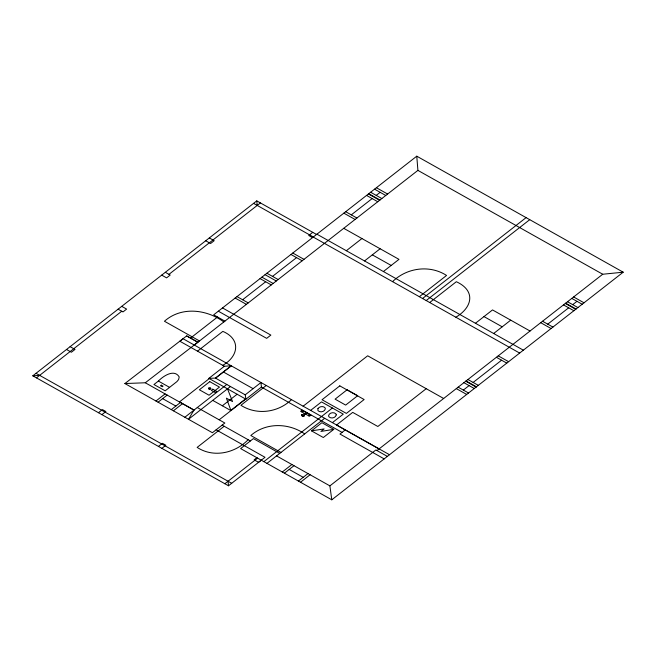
<?xml version="1.0" encoding="UTF-8"?>
<svg xmlns="http://www.w3.org/2000/svg" width="656" height="656" viewBox="0 0 656 656"><rect width="100%" height="100%" fill="white"/><g stroke="black" fill="none" stroke-linecap="round" stroke-linejoin="round"><path stroke-width="0.98" d="M261.277 460.192L228.501 485.784L32.8 375.814L256.767 200.875L316.545 234.471M36.449 377.864L121.754 311.231M168.969 274.347L260.407 202.925M312.748 232.339L308.722 235.488L312.518 237.62M279.735 453.403L253.405 438.602L240.621 448.581L331.78 499.815L623.2 272.191L416.773 156.185L213.684 314.823L224.91 321.128M197.284 407.524L224.836 423.005L212.396 432.722L124.886 383.547L186.689 335.905L190.511 338.102L217.546 316.987M242.622 299.751L265.664 281.752M272.527 276.389L296.553 257.628M351.304 214.865L372.157 198.579M376.224 195.398L380.16 192.323M98.449 412.706L102.434 409.59L105.878 411.533L101.893 414.641M194.283 345.048L417.905 170.38L416.773 156.185M158.383 381.07L153.955 384.523L165.173 390.828L176.907 381.612L178.604 379.578L179.211 376.929C174.209 368.565 163.032 376.216 158.383 381.07L169.601 387.376M197.505 351.165L222.835 331.378C241.244 339.218 238.571 356.487 222.72 365.335M346.335 250.715L361.923 238.538M155.972 401.013L165.082 393.903M158.08 402.202L167.19 395.084M208.862 378.364L224.36 366.253L231.207 365.802L215.463 378.102L208.862 378.364L245.91 399.184L261.408 387.073L260.965 382.522L245.213 394.822L245.91 399.184M209.289 378.602L179.506 401.866L194.061 410.041M171.29 409.623L180.4 402.505M364.531 260.94L380.119 248.763M173.397 410.804L182.499 403.686M215.553 378.143L231.297 365.851M184.844 417.241L226.796 384.473M230.445 386.523L188.493 419.291L193.955 410.123L145.288 382.776L124.886 383.547M158.44 446.416L162.426 443.308L165.87 445.244L161.893 448.351M383.383 271.535L398.979 259.358L343.728 228.313M222.351 405.785L237.128 394.248M392.55 281.645C406.794 267.746 429.623 264.524 446.564 275.446L419.348 296.701M231.412 409.984L244.852 399.479M219.211 419.783L245.697 399.061M266.246 385.498L240.924 405.277C256.742 415.469 278.103 412.624 291.461 399.66M224.188 426.261L197.144 447.392C213.471 458.118 235.037 453.247 248.148 439.725M422.546 298.496L526.096 217.62M426.195 300.546L529.745 219.67M429.713 302.523L456.355 281.711C475.985 290.747 472.533 307.352 455.863 317.225M303.113 406.212L367.672 355.79L443.677 398.495M301.53 411.804L303.064 410.648M306.18 412.394L304.056 414.051L301.801 414.797L301.588 415.699L302.76 416.363L304.023 416.134L304.819 414.477L306.934 412.821M310.608 410.394L321.497 401.89L343.293 414.133L332.403 422.636M308.574 415.765L310.075 414.584M256.865 457.708L254.151 459.831L258.562 462.308L265.016 457.298L216.111 429.811M224.852 483.734L257.628 458.142M332.395 408.016L263.868 461.644M266.951 463.382L324.654 418.315M311.461 430.853L321.899 422.702L333.765 429.36L323.318 437.519L311.461 430.853L324.105 428.942L320.923 431.427L333.765 429.36M282.293 472L291.887 464.514M475.452 323.26L492.525 309.927L530.032 331.018M284.401 473.181L293.995 465.694M345.294 429.869L339.956 434.042L384.17 458.888M298.414 481.053L308 473.566M300.514 482.242L310.099 474.747M493.665 333.486L510.737 320.153M426.228 388.696L377.84 426.49L352.715 412.378L336.528 425.031L379.086 448.95M331.78 499.815L329.894 485.875L375.896 449.942L387.368 456.396M376.987 450.557L602.725 274.241L623.2 272.191M463.349 390.074L469.089 385.597M473.132 382.44L501.586 360.21M547.735 324.162L568.678 307.803M572.721 304.646L576.977 301.325M145.288 382.776L197.882 342.235L186.689 335.905M32.8 375.814L39.647 375.363M417.905 170.38L602.725 274.241M573.631 296.963L584.012 302.801M376.396 187.731L387.622 194.037M571.786 298.406L582.167 304.236M374.551 189.174L385.769 195.48M567.53 301.735L577.911 307.566M370.615 192.241L381.833 198.547M565.685 303.17L576.066 309.009M565.333 303.449L575.714 309.279M368.77 193.684L379.988 199.99M368.393 193.979L379.611 200.285M563.488 304.892L573.869 310.723M366.548 195.422L377.766 201.728M542.545 321.243L552.926 327.082M345.696 211.708L356.913 218.013M540.7 322.686L551.081 328.525M343.842 213.151L355.068 219.457M483.989 316.594L502.201 326.819M372.321 254.848L391.181 265.442M316.922 234.184L523.349 350.181M253.56 203.376L313.347 236.972M313.224 237.07L519.65 353.067M498.24 355.847L508.621 361.686M496.395 357.29L506.776 363.129M292.789 253.036L304.015 259.341M290.944 254.471L302.17 260.776M467.941 379.521L478.322 385.351M466.096 380.964L476.477 386.794M465.744 381.234L476.125 387.065M209.313 237.939L214.2 240.686L210.584 243.515L205.697 240.768M463.899 382.678L474.28 388.508M266.918 273.24L278.144 279.546M265.073 274.684L276.291 280.989M458.159 387.163L468.54 392.993M261.9 277.16L273.126 283.466M456.305 388.606L466.687 394.436M260.055 278.603L271.281 284.909M237.013 296.602L248.23 302.908M235.168 298.045L246.385 304.351M165.328 272.297L170.216 275.044L166.591 277.873L161.704 275.126M222.507 307.926L270.854 335.093L266.664 338.365L218.325 311.198M223.827 321.965C206.607 309.214 181.31 306.245 164.443 321.251L199.514 340.964M190.511 338.102L197.882 342.235M389.508 454.723L183.032 338.726L179.826 341.227L224.36 366.253M121.729 306.352L126.616 309.099L122.992 311.928L118.105 309.181M261.408 387.073L342.055 432.394M304.679 413.567L300.612 411.287L302.113 410.107L310.977 415.092L309.476 416.265L305.434 413.993M304.212 413.936L304.966 414.362M223.425 371.993L253.093 388.672M215.463 378.102L245.221 394.822M304.687 433.903C288.632 422.792 265.869 422.333 250.813 435.51L280.948 452.451M212.724 400.373L230.945 410.615L226.418 398.151L232.552 401.595L227.501 388.836M222.138 425.104L250.371 440.971M276.545 455.887L329.894 485.875M289.198 469.442L303.203 477.314M70.118 346.663L75.005 349.41L71.389 352.239L66.502 349.492M162.631 398.643L175.849 406.064M35.998 373.313L231.707 483.292M256.767 200.875L257.209 205.426M228.058 481.242L228.501 485.784M336.249 414.904C335.7 418.02 330.78 419.004 328.828 416.691L328.549 415.748C329.091 412.64 334.019 411.648 335.962 413.961L336.249 414.904M317.93 408.622L317.93 410.566C319.89 412.878 324.802 411.894 325.351 408.786L325.064 407.843C323.277 405.736 319.39 406.425 317.93 408.622M209.026 388.336C209.338 390.443 211.568 387.27 209.026 388.336M208.542 388.155L208.985 389.352L210.502 389.254L210.978 388.5L210.363 387.811L208.542 388.155M161.261 385.154L160.515 385.736L162.294 386.745L163.041 386.154L161.261 385.154M209.781 381.644L199.367 389.779L209.059 395.224L219.473 387.097L209.781 381.644M212.774 389.18L211.298 390.336L215.225 392.542L216.701 391.386L212.774 389.18M302.867 411.361L302.301 411.246L302.867 411.361M339.8 385.867L322.047 399.734L346.376 413.411L364.129 399.537L339.8 385.867M309.042 414.83L309.312 415.182L309.042 414.83M347.106 389.771L335.101 399.151L345.663 405.088L357.676 395.707L347.106 389.771M301.801 414.797C301.875 416.765 306.901 416.544 301.776 414.838"/></g></svg>
